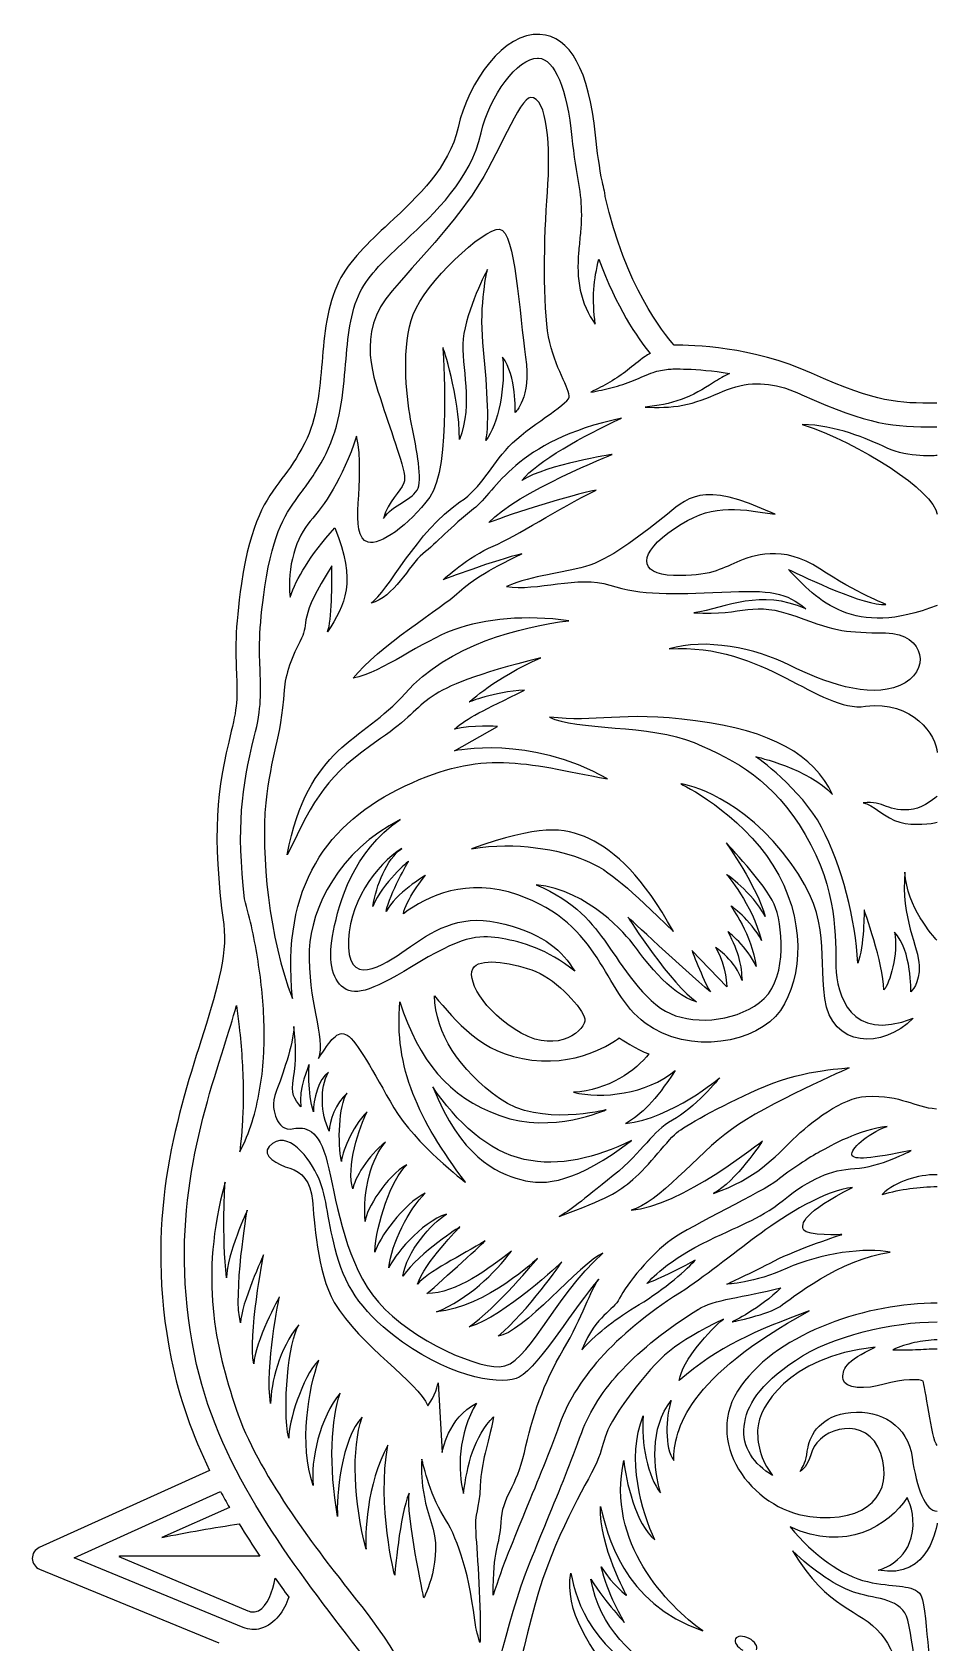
# Model space of a CAD drawing. Extents: x 5 to 105, y 2 to 136.
# Drawn here: x 4.8 to 54.8, y 47 to 136.4 of the extents above; entities that cross this region are included whole.
import ezdxf

# ---------------------------------------------------------------- set-up
doc = ezdxf.new("R2010")
doc.units = 0
doc.layers.get('0').update_dxf_attribs({"linetype": 'CONTINUOUS'})

msp = doc.modelspace()

# ---------------------------------------------------------------- linework, layer by layer
at = {"color": 7}
for points in [[(40.08681, 117.703685), (40.18391, 117.708685)], [(28.212803, 96.514255), (30.605043, 97.871445)], [(43.327173, 83.408515), (41.394213, 85.437485)], [(15.41428, 80.057105), (15.41395, 80.057185)], [(16.45069, 76.004465), (16.39389, 75.129585), (16.34589, 74.692595), (16.30669, 74.250815)], [(41.0586, 66.636335), (41.0576, 66.638335)], [(27.31627, 61.440195), (27.53312, 57.574265)], [(14.63018, 56.577295), (5.17218, 52.293365)], [(16.4852, 47.861315), (7.10242, 51.723215), (15.2321, 55.405495)], [(15.72846, 54.511085), (11.97708, 52.849855)], [(5.19327, 51.085435), (15.13402, 46.993825)], [(17.41287, 51.820335), (9.62358, 51.807635), (9.59008, 51.792835), (16.74078, 48.778905)]]:
    msp.add_lwpolyline(points, dxfattribs=at)
for points in [[(31.102053, 105.640845), (31.102053, 105.640845)], [(25.477983, 94.567525), (25.477983, 94.567525)], [(29.169783, 91.085345), (29.169783, 91.085345)], [(41.654583, 82.593005), (41.654583, 82.593005)], [(31.91437, 80.851615), (31.91437, 80.851615)], [(20.150703, 79.103795), (20.150703, 79.103795)], [(31.893733, 72.715355), (31.893733, 72.715355)], [(51.963683, 71.892825), (51.963683, 71.892825)], [(40.242503, 69.377195), (40.242503, 69.377195)], [(15.72846, 54.511015), (15.72846, 54.511015)], [(53.567633, 52.823685), (53.567633, 52.823685)], [(51.881423, 47.504555), (51.881423, 47.504555)]]:
    msp.add_lwpolyline(points, close=True, dxfattribs=at)
for points in [[(32.96127, 136.283995), (30.96803, 136.408875), (29.00351, 133.707805), (28.41443, 131.110225)], [(36.04445, 130.701505), (35.68268, 134.302125), (34.64538, 136.180505), (32.96127, 136.283995)], [(29.69747, 130.819495), (30.17155, 132.909795), (31.73512, 134.972275), (32.82805, 134.972275)], [(32.82805, 134.972275), (32.84555, 134.972275), (32.86285, 134.971655), (32.88005, 134.970275)], [(32.88005, 134.970275), (33.76989, 134.915575), (34.46322, 133.270455), (34.7345, 130.569835)], [(32.442343, 132.788055), (31.859693, 132.781055), (30.598513, 129.484145), (29.385193, 127.654065)], [(33.374503, 127.523805), (33.566383, 130.018795), (33.384503, 132.799125), (32.442343, 132.788055)], [(28.41443, 131.110225), (27.91627, 128.914045), (26.22049, 127.327595), (24.5805, 125.793335)], [(25.47919, 124.832615), (27.18109, 126.424745), (29.11002, 128.229395), (29.69747, 130.819495)], [(34.7345, 130.569835), (34.8341, 129.577855), (34.97454, 128.653025), (35.14263, 127.786665)], [(36.4267, 128.079995), (36.26922, 128.895355), (36.13822, 129.767695), (36.04445, 130.701505)], [(36.5438, 127.589615), (36.5097, 127.754275), (36.4692, 127.917735), (36.4267, 128.079995)], [(29.385193, 127.654065), (28.171873, 125.823995), (26.855813, 124.466655), (24.758343, 122.060805)], [(33.441603, 119.490295), (33.125003, 121.162745), (33.182433, 125.028675), (33.374503, 127.523805)], [(35.14263, 127.786665), (35.23293, 127.198475), (35.27274, 126.630025), (35.25779, 126.039895)], [(36.5906, 127.297685), (36.5777, 127.395685), (36.5637, 127.493305), (36.5438, 127.589615)], [(40.41945, 119.032965), (39.79656, 119.722555), (37.70372, 122.333595), (36.5906, 127.297685)], [(24.5805, 125.793335), (23.44181, 124.728075), (22.36638, 123.722035), (21.80316, 122.577365)], [(25.930383, 120.744895), (26.588413, 122.492865), (29.837443, 125.556745), (30.721743, 125.474495)], [(30.721743, 125.474495), (31.605903, 125.392195), (31.832173, 120.642005), (32.161183, 118.366415)], [(35.25779, 126.039895), (35.24699, 125.744525), (35.22539, 125.440785), (35.19839, 125.129715)], [(22.98361, 121.996645), (23.44064, 122.925515), (24.43082, 123.851845), (25.47919, 124.832615)], [(35.19839, 125.129715), (35.16159, 124.815955), (35.13719, 124.492475), (35.10669, 124.157775)], [(35.10669, 124.157775), (35.04879, 123.490325), (35.04879, 122.769185), (35.19779, 122.080645)], [(35.95049, 122.134485), (35.98629, 122.703675), (36.09839, 123.252535), (36.2294, 123.819035)], [(36.2294, 123.819035), (37.20269, 121.149225), (38.37219, 119.447175), (39.07478, 118.579465)], [(21.80316, 122.577365), (21.13122, 121.211945), (20.99662, 119.630875), (20.86636, 118.101705)], [(30.043073, 123.232995), (30.043073, 123.232995), (28.850393, 120.971015), (28.706373, 119.387705)], [(29.796313, 119.182075), (29.590683, 121.300035), (30.043073, 123.232995), (30.043073, 123.232995)], [(22.17737, 117.990435), (22.30284, 119.462935), (22.42129, 120.853615), (22.98361, 121.996645)], [(24.758343, 122.060805), (22.660863, 119.654955), (23.771293, 117.146065), (24.305943, 115.460005)], [(35.19779, 122.080645), (35.34526, 121.391805), (35.6327, 120.749625), (36.03349, 120.203155)], [(36.03349, 120.203155), (35.94599, 120.870015), (35.90996, 121.513535), (35.95049, 122.134485)], [(25.786513, 114.925355), (25.519113, 116.323675), (25.272353, 118.996925), (25.930383, 120.744895)], [(27.576213, 118.914825), (27.576213, 118.914825), (28.048343, 112.211135), (26.855663, 110.607175)], [(28.500743, 113.794445), (28.480143, 116.303185), (27.576213, 118.914825), (27.576213, 118.914825)], [(28.706373, 119.387705), (28.562503, 117.804245), (29.282153, 115.850785), (28.500743, 113.794445)], [(29.960823, 113.753315), (30.187093, 114.699235), (30.001923, 117.063955), (29.796313, 119.182075)], [(34.580743, 116.145255), (34.663043, 116.556525), (33.758203, 117.817705), (33.441603, 119.490295)], [(48.03705, 117.486595), (44.7122, 118.969705), (41.42967, 119.048225), (40.41945, 119.032965)], [(20.86636, 118.101705), (20.73521, 116.561465), (20.59956, 114.968725), (19.91476, 113.618715)], [(30.886253, 118.366415), (31.071393, 116.769345), (30.639493, 114.596495), (29.960823, 113.753315)], [(31.585413, 115.295655), (31.585413, 115.295655), (31.667613, 117.351995), (30.886253, 118.366415)], [(32.161183, 118.366415), (32.490203, 116.090675), (31.585413, 115.295655), (31.585413, 115.295655)], [(38.79602, 118.404345), (38.42214, 118.152345), (38.13126, 117.881955), (37.82154, 117.646115)], [(39.07478, 118.579465), (38.97948, 118.524265), (38.8862, 118.466255), (38.79602, 118.404345)], [(21.08818, 113.023795), (21.88873, 114.602175), (22.03544, 116.324575), (22.17737, 117.990435)], [(37.82154, 117.646115), (37.51405, 117.406825), (37.18668, 117.190425), (36.84287, 116.989575)], [(38.14666, 117.074075), (38.53415, 117.229305), (38.90295, 117.415205), (39.24303, 117.524375)], [(39.24303, 117.524375), (39.51761, 117.616675), (39.79593, 117.669595), (40.08681, 117.703685)], [(40.18391, 117.708685), (40.20621, 117.709685), (41.58716, 117.780785), (43.48558, 117.464915)], [(43.04873, 117.235655), (42.89769, 117.144155), (42.74155, 117.053205), (42.59604, 116.961525)], [(43.48558, 117.464915), (43.33483, 117.393715), (43.19365, 117.311475), (43.04873, 117.235655)], [(54.98691, 115.816395), (52.78579, 115.816545), (51.7811, 115.816695), (48.03705, 117.486595)], [(36.84287, 116.989575), (36.50069, 116.785735), (36.14161, 116.605525), (35.77985, 116.426365)], [(35.77985, 116.426365), (36.17571, 116.501265), (36.57412, 116.578905), (36.96879, 116.685685)], [(36.96879, 116.685685), (37.36405, 116.789025), (37.76022, 116.915995), (38.14666, 117.074075)], [(42.59604, 116.961525), (42.00949, 116.592275), (41.44194, 116.247865), (40.8044, 116.020545)], [(40.89189, 115.703335), (41.58985, 115.831655), (42.26568, 116.106535), (42.89784, 116.376775)], [(42.89784, 116.376775), (43.53164, 116.653745), (44.13628, 116.851755), (44.75393, 116.883305)], [(44.75393, 116.883305), (45.34197, 116.919105), (45.93899, 116.821505), (46.53226, 116.674535)], [(46.53226, 116.674535), (46.8535, 116.557585), (47.17698, 116.428375), (47.50032, 116.284205)], [(47.50032, 116.284205), (51.34695, 114.568535), (52.50658, 114.500035), (54.98631, 114.499895)], [(24.305943, 115.460005), (24.840593, 113.773805), (25.622003, 111.902455), (25.416373, 111.388445)], [(31.235703, 113.403515), (32.277643, 114.500175), (34.498493, 115.733985), (34.580743, 116.145255)], [(40.8044, 116.020545), (40.17075, 115.788735), (39.49163, 115.669245), (38.80279, 115.603285)], [(38.80279, 115.603285), (39.49148, 115.559785), (40.19453, 115.568185), (40.89189, 115.703335)], [(26.197783, 111.100555), (26.444543, 111.758585), (26.053763, 113.527045), (25.786513, 114.925355)], [(37.487003, 114.986975), (31.537503, 113.696935), (30.557183, 110.956535), (29.282253, 109.948845)], [(31.955503, 111.532315), (32.798533, 112.581125), (35.369043, 113.999925), (37.487003, 114.986975)], [(52.237813, 113.321405), (51.086263, 113.869815), (49.386293, 114.582585), (47.521973, 114.637475)], [(47.521973, 114.637475), (50.675133, 113.622905), (54.870083, 110.936045), (55.007073, 109.647355)], [(19.91476, 113.618715), (19.47463, 112.751015), (19.05095, 112.180325), (18.64117, 111.628475)], [(22.784093, 113.979585), (22.002683, 111.573735), (20.954023, 110.113655), (20.213593, 109.270485)], [(23.421633, 108.098435), (22.267393, 108.423115), (23.339333, 111.594225), (22.784093, 113.979585)], [(19.69764, 110.844365), (20.11938, 111.412515), (20.59765, 112.056495), (21.08818, 113.023795)], [(28.521333, 110.332755), (29.789833, 111.178475), (30.193773, 112.306845), (31.235703, 113.403515)], [(30.125283, 109.188075), (31.729233, 110.894765), (36.972993, 112.971755), (36.972993, 112.971755)], [(36.972993, 112.971755), (36.972993, 112.971755), (33.394943, 112.416615), (31.955503, 111.532315)], [(55.007073, 112.910135), (55.007073, 112.910135), (53.389363, 112.772995), (52.237813, 113.321405)], [(18.64117, 111.628475), (17.71843, 110.385695), (16.92147, 109.312355), (16.39624, 105.810135)], [(25.416373, 111.388445), (25.210733, 110.874425), (24.532063, 110.401395), (24.285303, 109.414345)], [(24.285303, 109.414345), (24.758343, 110.195765), (25.951023, 110.442525), (26.197783, 111.100555)], [(36.088683, 110.990785), (34.621873, 110.702895), (31.496223, 109.702085), (30.125283, 109.188075)], [(30.358283, 107.878895), (31.715473, 108.440905), (33.908953, 109.935245), (36.088683, 110.990785)], [(46.010203, 109.647205), (41.815253, 111.597365), (41.146903, 110.524625), (39.789713, 109.455325)], [(17.69752, 105.615415), (18.17415, 108.792365), (18.84638, 109.697905), (19.69764, 110.844365)], [(26.855663, 110.607175), (25.662983, 109.003225), (24.079523, 107.913435), (23.421633, 108.098435)], [(23.586103, 104.712125), (24.518263, 105.315265), (26.135963, 108.742555), (28.521333, 110.332755)], [(40.427253, 108.858915), (42.462963, 110.226425), (43.676283, 110.010465), (46.010203, 109.647205)], [(20.213593, 109.270485), (19.473303, 108.427455), (18.876883, 106.699975), (19.103163, 105.054895)], [(29.282253, 109.948845), (28.007313, 108.941165), (27.232783, 108.084375), (26.464983, 107.453865)], [(39.789713, 109.455325), (38.432523, 108.386025), (36.787443, 107.111095), (35.481703, 106.740955)], [(19.103163, 105.054895), (19.432183, 106.103705), (20.193103, 107.316875), (21.570783, 108.900335)], [(21.570783, 108.900335), (22.804583, 105.898065), (22.146553, 104.623135), (21.173263, 103.122075)], [(40.375853, 106.247425), (38.381273, 106.298825), (38.391443, 107.491555), (40.427253, 108.858915)], [(26.464983, 107.453865), (25.697333, 106.823205), (24.847273, 105.013615), (23.586103, 104.712125)], [(27.589023, 106.014425), (27.589023, 106.014425), (29.001093, 107.316725), (30.358283, 107.878895)], [(31.962233, 107.453865), (30.522793, 107.124855), (27.589023, 106.014425), (27.589023, 106.014425)], [(28.356823, 105.233015), (29.014853, 105.863675), (29.988143, 106.521705), (31.962233, 107.453865)], [(48.488183, 106.627885), (46.421513, 107.995395), (44.755943, 107.357855), (43.881963, 106.987715)], [(21.420033, 106.796135), (19.500823, 103.862365), (20.158853, 103.588235), (19.725903, 102.763455)], [(21.173263, 103.122075), (21.420033, 103.725225), (21.420033, 105.863825), (21.420033, 106.796135)], [(35.481703, 106.740955), (34.176253, 106.370955), (32.623603, 106.288705), (31.102053, 105.640845)], [(43.881963, 106.987715), (43.007983, 106.617565), (42.370583, 106.195975), (40.375853, 106.247425)], [(55.006723, 104.592175), (50.379873, 102.751785), (48.374973, 104.869745), (46.750533, 106.586755)], [(46.750533, 106.586755), (47.747893, 106.113725), (50.955793, 104.561225), (52.168963, 104.643475)], [(52.168963, 104.643475), (52.168963, 104.643475), (50.554693, 105.260385), (48.488183, 106.627885)], [(16.39624, 105.810135), (16.01294, 103.254585), (16.07141, 101.915635), (16.11852, 100.839755)], [(17.43311, 100.897785), (17.38611, 101.970075), (17.33306, 103.185635), (17.69752, 105.615415)], [(31.102153, 105.640845), (32.788363, 105.363265), (35.070983, 106.278385), (36.839293, 105.712745)], [(36.839293, 105.712745), (38.607743, 105.147285), (40.314443, 105.208895), (43.059773, 105.332285)], [(47.727603, 104.395485), (45.177743, 105.525355), (43.347513, 104.468585), (41.496803, 104.170405)], [(22.599053, 100.544535), (23.887743, 102.230745), (27.698793, 104.602345), (28.356823, 105.233015)], [(41.496803, 104.170405), (44.334563, 104.026535), (44.766313, 104.869565), (47.172323, 103.985405)], [(43.059773, 105.332285), (45.804963, 105.455665), (46.637813, 105.311785), (47.727603, 104.395485)], [(25.477933, 99.708395), (27.863303, 102.422775), (31.921103, 103.409815), (34.566993, 103.738835)], [(34.566993, 103.738835), (32.154263, 104.067845), (29.960773, 103.862215), (28.178553, 103.231545)], [(47.172323, 103.985405), (49.578173, 103.101105), (49.907183, 103.101105), (52.148683, 103.059985)], [(28.178553, 103.231545), (26.396343, 102.600885), (24.244133, 100.887315), (22.599053, 100.544535)], [(52.148683, 103.059985), (54.390023, 103.018885), (54.678063, 100.880255), (52.930093, 100.139965)], [(19.725903, 102.763455), (19.201713, 101.764735), (18.818263, 100.744635), (18.760383, 99.886815)], [(46.822663, 101.271035), (44.930823, 102.216955), (42.113703, 102.792735), (40.139463, 102.175825)], [(40.139463, 102.175825), (45.403713, 102.525335), (48.447103, 98.618275), (51.038103, 98.988415)], [(33.004163, 101.682485), (25.683573, 99.831775), (27.205273, 99.297125), (24.120743, 97.199645)], [(29.042223, 99.228625), (29.042223, 99.228625), (30.495423, 100.585815), (33.004163, 101.682485)], [(52.930093, 100.139965), (51.182123, 99.399685), (48.714503, 100.324965), (46.822663, 101.271035)], [(16.11852, 100.839755), (16.16372, 99.806345), (16.19642, 99.059785), (15.83288, 97.605535)], [(17.10933, 97.286835), (17.51926, 98.926685), (17.47933, 99.839995), (17.43311, 100.897785)], [(18.760383, 99.886815), (18.568513, 97.035285), (18.033863, 96.418385), (17.745973, 93.621755)], [(18.938753, 90.742715), (20.090313, 96.829505), (23.092573, 96.994015), (25.477933, 99.708395)], [(28.212803, 97.720695), (28.918843, 98.364965), (29.823633, 98.748865), (32.112983, 99.886665)], [(32.112983, 99.886665), (30.330763, 99.777035), (29.042223, 99.228625), (29.042223, 99.228625)], [(51.038103, 98.988415), (53.629103, 99.358555), (55.006923, 97.322845), (55.006923, 96.417905)], [(41.5992, 98.187085), (37.36313, 98.742365), (36.10883, 98.063695), (33.4972, 98.392715)], [(33.4972, 98.392715), (34.89552, 97.631935), (39.11095, 98.001935), (41.51695, 96.973755)], [(15.83288, 97.605535), (15.01826, 94.347385), (14.74683, 91.910275), (15.40755, 86.873045)], [(30.605043, 97.871445), (30.605043, 97.871445), (29.165603, 97.967445), (28.212803, 97.720695)], [(49.20769, 94.094875), (48.15888, 96.295245), (45.83528, 97.631785), (41.5992, 98.187085)], [(16.56182, 88.292755), (16.12393, 92.308535), (16.39103, 94.413035), (17.10933, 97.286835)], [(24.120743, 97.199645), (21.036223, 95.102175), (20.501573, 93.950625), (18.938753, 90.742715)], [(25.477933, 94.567525), (29.796263, 96.603385), (31.996483, 95.863095), (36.705593, 94.958305)], [(36.705593, 94.958305), (32.407903, 97.425925), (28.212803, 96.514255), (28.212803, 96.514255)], [(41.51695, 96.973755), (43.9228, 95.945585), (45.85577, 94.938055), (47.68599, 91.874015)], [(48.59078, 92.285295), (47.45972, 94.403255), (44.95113, 96.192345), (44.95113, 96.192345)], [(44.95113, 96.192345), (44.95113, 96.192345), (47.91227, 95.513685), (49.20769, 94.094875)], [(19.226543, 82.777995), (18.596173, 89.028995), (21.159653, 92.531665), (25.477983, 94.567525)], [(46.43155, 90.886975), (43.63492, 94.321145), (40.77652, 94.691295), (40.77652, 94.691295)], [(40.77652, 94.691295), (40.77652, 94.691295), (44.04603, 93.107975), (45.89675, 90.167325)], [(55.007073, 93.991745), (55.007073, 93.991745), (54.283833, 93.368415), (53.691013, 93.278835)], [(17.745973, 93.621755), (17.458083, 90.825125), (17.937843, 86.040635), (19.226543, 82.777995)], [(53.691013, 93.278835), (52.237813, 93.059435), (52.073303, 93.786115), (50.908143, 93.635215)], [(50.908143, 93.635215), (51.429033, 93.553015), (52.141953, 92.757795), (52.937113, 92.552155)], [(25.20287, 92.703785), (21.80309, 90.962695), (20.24909, 87.794875), (20.15802, 85.465445)], [(21.50144, 86.520985), (21.8167, 88.056445), (22.55698, 90.907805), (25.20287, 92.703785)], [(35.704783, 91.633605), (34.251733, 92.319155), (32.935673, 92.401405), (29.169783, 91.085345)], [(50.606, 84.738425), (50.49294, 87.092975), (49.7217, 90.167175), (48.59078, 92.285295)], [(52.937113, 92.552155), (53.732293, 92.346525), (54.719333, 92.469855), (55.007223, 92.552155)], [(29.169783, 91.085345), (31.682723, 91.496615), (34.032333, 91.030445), (35.456073, 90.454685)], [(40.365883, 86.494075), (38.673993, 89.538225), (37.157983, 90.948205), (35.704783, 91.633605)], [(45.959303, 88.014735), (45.493143, 89.084035), (43.299813, 91.414515), (43.299813, 91.414515)], [(43.299813, 91.414515), (43.299813, 91.414515), (45.027133, 88.946895), (45.465773, 87.329185)], [(47.68599, 91.874015), (49.51607, 88.809985), (49.35156, 86.054485), (49.39269, 84.532785)], [(25.30232, 91.103075), (23.8732, 90.229095), (22.22812, 87.956795), (22.33086, 85.602385)], [(23.68805, 87.884855), (23.88337, 89.056905), (24.42834, 90.475855), (25.30232, 91.103075)], [(25.67246, 90.393595), (25.67246, 90.393595), (24.2227, 89.211235), (23.68805, 87.884855)], [(24.42834, 87.607285), (24.60316, 88.573695), (25.67246, 90.393595), (25.67246, 90.393595)], [(35.456073, 90.454685), (36.879823, 89.878905), (37.925633, 88.836975), (40.365883, 86.494075)], [(48.77578, 82.778085), (48.40564, 85.540475), (49.22818, 87.452795), (46.43155, 90.886975)], [(26.60807, 89.612185), (26.60807, 89.612185), (24.91154, 88.584015), (24.42834, 87.607285)], [(25.3919, 87.477475), (25.4565, 88.152105), (26.60807, 89.612185), (26.60807, 89.612185)], [(31.72844, 88.522245), (28.91626, 89.500475), (26.71469, 88.471945), (25.3919, 87.477475)], [(45.465773, 87.329185), (44.698123, 88.727505), (43.327173, 89.646055), (43.327173, 89.646055)], [(43.327173, 89.646055), (43.327173, 89.646055), (44.725493, 88.042095), (45.260143, 85.985745)], [(45.89675, 90.167325), (47.74746, 87.226675), (47.56246, 83.936525), (46.30801, 82.106445)], [(53.21749, 89.776395), (52.99122, 87.267655), (53.97826, 85.581445), (54.01939, 84.594405)], [(54.9861, 86.014255), (54.79662, 86.215995), (53.33294, 87.834155), (53.21749, 89.776395)], [(38.80227, 81.407285), (36.37579, 83.216875), (36.45804, 86.877175), (31.72844, 88.522245)], [(38.172553, 85.738985), (37.775043, 86.273645), (35.677563, 88.768625), (32.743793, 89.084035)], [(32.743793, 89.084035), (34.937283, 88.151875), (35.896803, 86.918055), (36.691983, 85.793875)], [(17.31497, 84.838835), (17.12952, 86.008185), (16.89024, 87.161085), (16.56182, 88.292755)], [(45.260143, 85.985745), (44.643233, 87.178435), (43.560173, 87.904955), (43.560173, 87.904955)], [(43.560173, 87.904955), (43.560173, 87.904955), (44.739103, 86.281715), (44.958493, 84.543465)], [(45.410893, 82.777855), (46.726953, 84.039025), (46.425303, 86.945425), (45.959303, 88.014735)], [(50.95551, 87.699565), (50.95551, 87.699565), (50.95551, 85.632895), (50.606, 84.738425)], [(52.05562, 83.247535), (52.01452, 84.728105), (50.95551, 87.699565), (50.95551, 87.699565)], [(15.40755, 86.873045), (15.63621, 85.128815), (14.95171, 82.962095), (14.15908, 80.453355)], [(25.77521, 85.653885), (27.26609, 86.692375), (28.72603, 87.514915), (31.00865, 86.898005)], [(31.00865, 86.898005), (33.29126, 86.281105), (34.17542, 85.417435), (34.89507, 84.286525)], [(42.422383, 83.134385), (40.900683, 84.436685), (37.843533, 87.288205), (37.843533, 87.288205)], [(37.843533, 87.288205), (37.843533, 87.288205), (40.324763, 83.422575), (41.654583, 82.593005)], [(22.07722, 83.354215), (21.37806, 83.833975), (21.18619, 84.985535), (21.50144, 86.520985)], [(30.86463, 86.096115), (29.77469, 86.281105), (28.87005, 86.363515), (26.29954, 84.800535)], [(34.89507, 84.286525), (33.35273, 85.520335), (31.95457, 85.911115), (30.86463, 86.096115)], [(44.958493, 84.543465), (44.492333, 85.629215), (43.381913, 86.494225), (43.381913, 86.494225)], [(43.381913, 86.494225), (44.026183, 85.313965), (44.135953, 84.573675), (44.177083, 83.764895)], [(52.64171, 86.455435), (52.86799, 85.252435), (52.37431, 83.597185), (52.05562, 83.247535)], [(53.5465, 83.134465), (53.5465, 83.134465), (53.6081, 85.416945), (52.64171, 86.455435)], [(20.15802, 85.465445), (20.04839, 82.661935), (21.07656, 80.605585), (20.6653, 79.433545)], [(22.33086, 85.602385), (22.43375, 83.247835), (24.60421, 84.838025), (25.77521, 85.653885)], [(29.32337, 84.543315), (29.79641, 85.027275), (31.52359, 84.758675), (32.73691, 84.265145)], [(36.691983, 85.793875), (37.487153, 84.669695), (38.720963, 82.585975), (40.201533, 81.927945)], [(41.654583, 82.593005), (40.160253, 82.955965), (38.570063, 85.204335), (38.172553, 85.738985)], [(41.394213, 85.437485), (41.394213, 85.437485), (42.175623, 83.422275), (42.422383, 83.134385)], [(44.177083, 83.764895), (43.875433, 84.820435), (42.710273, 85.615605), (42.710273, 85.615605)], [(42.710273, 85.615605), (43.354543, 84.491425), (43.327173, 83.408515), (43.327173, 83.408515)], [(17.65056, 81.277685), (17.61736, 82.477845), (17.5043, 83.668585), (17.31497, 84.838835)], [(26.29954, 84.800535), (23.72903, 83.237715), (22.77638, 82.874445), (22.07722, 83.354215)], [(31.91437, 80.851615), (29.8169, 82.044295), (28.75074, 83.957525), (29.32337, 84.543315)], [(32.73691, 84.265145), (33.95023, 83.771625), (35.34855, 82.188165), (35.45129, 81.633025)], [(49.39269, 84.532785), (49.43379, 83.011085), (50.1741, 80.296715), (53.66989, 81.674545)], [(54.01939, 84.594405), (54.06049, 83.607355), (53.5465, 83.134465), (53.5465, 83.134465)], [(15.41395, 80.057185), (15.66893, 80.864025), (15.91271, 81.637065), (16.12208, 82.380045)], [(16.12208, 82.380045), (16.17608, 81.982835), (16.22737, 81.585465), (16.27014, 81.187655)], [(28.82892, 72.565195), (26.21744, 76.040495), (24.86025, 78.919385), (25.18926, 82.579535)], [(25.18926, 82.579535), (26.25856, 79.310015), (27.84202, 77.315285), (30.7414, 76.266625)], [(30.72076, 77.212545), (28.45878, 78.816485), (27.18384, 80.831715), (27.10159, 82.908545)], [(27.10159, 82.908545), (28.3354, 81.551355), (29.61033, 79.700645), (32.50985, 79.350995)], [(40.201533, 81.927945), (41.682093, 81.269915), (44.094823, 81.516675), (45.410893, 82.777855)], [(53.66989, 81.674545), (51.98368, 79.947205), (49.14592, 80.015705), (48.77578, 82.778085)], [(35.45129, 81.633025), (35.55403, 81.077885), (34.01185, 79.658935), (31.91437, 80.851615)], [(46.30801, 82.106445), (45.05372, 80.276225), (41.22892, 79.597705), (38.80227, 81.407285)], [(16.27014, 81.187655), (16.39681, 80.043435), (16.47667, 78.896665), (16.49057, 77.742115)], [(17.65356, 80.376035), (17.65756, 80.676335), (17.66816, 80.978885), (17.65056, 81.277685)], [(19.309003, 81.218315), (19.288403, 80.214225), (18.630343, 78.425275), (18.342593, 77.664345)], [(19.288403, 78.373825), (19.452913, 79.309435), (19.411783, 80.145425), (19.309003, 81.218315)], [(20.6653, 79.433545), (21.34396, 80.441075), (21.71411, 81.057985), (22.26925, 80.728975)], [(22.26925, 80.728975), (22.82438, 80.399955), (23.6882, 78.693255), (24.86025, 76.698525)], [(32.50985, 79.350995), (35.40923, 79.001485), (37.36283, 80.584805), (37.36283, 80.584805)], [(37.36283, 80.584805), (37.36283, 80.584805), (38.37052, 79.906125), (39.00791, 79.700495)], [(14.15908, 80.453355), (12.74013, 75.962295), (10.97421, 70.372915), (12.49471, 62.770415)], [(13.78371, 63.029505), (12.3314, 70.299405), (14.04079, 75.709765), (15.41428, 80.057105)], [(17.61946, 79.473185), (17.63056, 79.773485), (17.65336, 80.075885), (17.65356, 80.376035)], [(39.00791, 79.700495), (38.31907, 78.785385), (36.72544, 77.654465), (34.82328, 77.561895)], [(17.4053, 77.676165), (17.5091, 78.270635), (17.57624, 78.871535), (17.61946, 79.473185)], [(20.150723, 79.103795), (20.150723, 79.103795), (19.514683, 77.715795), (19.699673, 76.749235)], [(20.398963, 76.472115), (20.049153, 77.499845), (20.150703, 79.103795), (20.150703, 79.103795)], [(34.82328, 77.561895), (36.38611, 77.181435), (38.88453, 77.448835), (40.46799, 78.764895)], [(40.46799, 78.764895), (39.31643, 77.037565), (38.63792, 76.359045), (37.71248, 75.824245)], [(50.13282, 78.919085), (50.13282, 78.919085), (45.5266, 76.903865), (43.59364, 75.505545)], [(45.48548, 77.911405), (47.6652, 78.836835), (50.13282, 78.919085), (50.13282, 78.919085)], [(19.699673, 76.749235), (19.309043, 77.232445), (19.123903, 77.438075), (19.288403, 78.373825)], [(21.231813, 78.672335), (20.676683, 78.332995), (20.357833, 77.109505), (20.398963, 76.472115)], [(21.262613, 75.412985), (20.810213, 76.358905), (20.717643, 77.798355), (21.231813, 78.672335)], [(32.085763, 73.839395), (30.111673, 74.278035), (28.329453, 75.895745), (27.013393, 77.869835)], [(27.013393, 77.869835), (28.543913, 73.989395), (30.522943, 73.099265), (31.893733, 72.715355)], [(37.71248, 75.824245), (40.27268, 76.112135), (42.94592, 78.374115), (42.94592, 78.374115)], [(42.94592, 78.374115), (42.94592, 78.374115), (41.486, 76.626145), (40.3138, 76.009245)], [(40.65299, 75.402655), (41.19795, 75.803605), (43.30575, 76.985965), (45.48548, 77.911405)], [(16.30669, 74.250815), (16.85061, 75.321015), (17.19847, 76.487975), (17.4053, 77.676165)], [(16.49057, 77.742115), (16.49757, 77.453185), (16.48969, 77.164695), (16.48969, 76.874265)], [(18.342593, 77.664345), (18.054713, 76.903575), (18.198583, 76.430545), (18.342593, 76.101525)], [(22.259983, 77.520785), (21.622433, 76.975805), (21.272933, 75.927155), (21.262613, 75.412985)], [(21.941283, 73.716465), (21.729063, 74.725045), (21.797263, 76.831795), (22.259983, 77.520785)], [(36.64304, 76.595635), (36.64304, 76.595635), (32.98274, 75.608595), (30.72076, 77.212545)], [(47.00732, 74.950265), (47.99452, 75.916675), (49.78017, 77.285525), (51.05825, 77.335625)], [(51.05825, 77.335625), (53.13329, 77.417025), (53.67991, 76.727985), (54.96561, 76.653365)], [(16.48969, 76.874265), (16.48269, 76.584735), (16.46339, 76.295645), (16.45069, 76.004465)], [(18.342593, 76.101525), (18.486473, 75.772515), (18.733233, 75.423005), (19.309003, 75.546385)], [(23.370403, 76.471965), (22.506743, 75.649435), (21.951603, 74.086605), (21.941283, 73.716465)], [(22.578673, 72.194765), (22.188043, 73.336005), (22.948813, 75.721365), (23.370403, 76.471965)], [(24.86025, 76.698525), (26.03229, 74.703795), (28.82892, 72.565195), (28.82892, 72.565195)], [(30.7414, 76.266625), (33.64092, 75.217955), (36.64304, 76.595635), (36.64304, 76.595635)], [(40.3138, 76.009245), (39.14176, 75.392335), (38.78179, 74.333355), (37.02365, 72.935045)], [(20.68556, 72.791225), (20.21268, 73.881015), (18.93087, 75.615225), (17.93694, 74.552805)], [(19.309003, 75.546385), (19.884783, 75.669765), (20.707323, 75.546385), (21.159723, 73.675185)], [(43.59364, 75.505545), (41.66067, 74.107235), (39.50158, 71.351725), (38.02101, 71.022715)], [(38.12376, 72.719085), (38.9771, 73.438885), (40.10817, 75.001555), (40.65299, 75.402655)], [(52.231233, 75.669765), (50.688903, 75.505265), (49.084943, 74.579835), (48.509323, 74.271455)], [(50.277623, 74.086455), (50.215823, 74.394835), (51.038403, 75.238015), (52.231233, 75.669765)], [(17.93694, 74.552805), (17.46869, 74.052255), (18.40309, 73.538385), (19.07473, 73.346365)], [(24.388263, 74.785765), (23.421853, 74.076285), (22.640293, 72.708775), (22.578673, 72.194765)], [(23.257193, 70.385185), (23.123493, 72.102195), (23.606703, 73.952905), (24.388263, 74.785765)], [(31.893733, 72.715355), (33.264683, 72.331455), (35.019383, 72.571195), (38.035413, 74.881335)], [(38.035413, 74.881335), (36.040683, 73.921655), (34.059853, 73.400765), (32.085763, 73.839395)], [(38.02101, 71.022715), (40.73539, 71.187225), (45.32112, 74.868005), (45.32112, 74.868005)], [(42.5861, 71.947995), (44.95097, 72.750045), (46.02013, 73.983855), (47.00732, 74.950265)], [(45.32112, 74.868005), (45.32112, 74.868005), (43.81991, 72.564895), (42.5861, 71.947995)], [(48.509323, 74.271455), (47.933543, 73.962925), (46.864243, 73.263915), (46.123953, 72.667505)], [(53.567783, 74.333225), (51.346933, 73.880825), (50.339393, 73.778085), (50.277623, 74.086455)], [(50.442133, 73.325535), (51.799323, 73.387335), (53.567783, 74.333225), (53.567783, 74.333225)], [(19.07473, 73.346365), (19.74652, 73.154495), (20.24004, 72.606075), (20.33591, 71.564155)], [(21.159723, 73.675185), (21.612113, 71.803835), (22.064513, 68.513685), (23.668463, 66.313465)], [(25.570623, 73.541635), (24.429383, 72.893925), (23.329273, 71.094515), (23.257193, 70.385185)], [(23.802163, 68.688655), (23.863763, 70.282295), (24.727593, 72.739585), (25.570623, 73.541635)], [(46.473313, 71.577565), (47.974523, 72.770245), (49.084793, 73.263765), (50.442133, 73.325535)], [(15.48259, 72.567365), (14.04315, 67.218625), (14.94794, 63.476075), (16.0995, 59.980285)], [(15.56489, 67.259745), (15.29764, 69.583495), (15.48259, 72.567365), (15.48259, 72.567365)], [(21.6931, 68.520905), (21.15845, 70.392255), (21.15845, 71.701435), (20.68556, 72.791225)], [(37.02365, 72.935045), (35.26551, 71.536725), (34.6178, 70.950625), (34.02138, 70.673065)], [(34.02138, 70.673065), (36.74608, 71.680595), (37.27041, 71.999435), (38.12376, 72.719085)], [(46.123953, 72.667505), (45.383373, 72.071095), (41.332443, 70.158605), (40.242503, 69.377195)], [(53.374413, 72.723135), (52.854713, 72.546065), (52.349223, 72.284795), (51.963683, 71.892825)], [(55.007073, 72.989345), (54.449693, 72.988895), (53.897993, 72.898145), (53.374413, 72.723135)], [(20.33591, 71.564155), (20.43191, 70.522215), (20.571, 67.565115), (21.54908, 65.902395)], [(26.598793, 71.958175), (25.406113, 71.413205), (23.966673, 69.377495), (23.802163, 68.688655)], [(24.583573, 67.824995), (24.706953, 69.161695), (25.683683, 71.084335), (26.598793, 71.958175)], [(41.949353, 69.151075), (44.087953, 70.240865), (44.972103, 70.384885), (46.473313, 71.577565)], [(50.31695, 72.277455), (48.79525, 72.133585), (46.5744, 70.735115), (45.23784, 69.748065)], [(47.60257, 69.912575), (47.41757, 70.241595), (47.58207, 70.920115), (50.31695, 72.277455)], [(51.963683, 71.892825), (52.486663, 72.046265), (52.988263, 72.148555), (53.495253, 72.220195)], [(53.495253, 72.220195), (54.000593, 72.291495), (54.506373, 72.330115), (55.007073, 72.331605)], [(16.71644, 71.022935), (16.71644, 71.022935), (15.58537, 68.575965), (15.56489, 67.259745)], [(16.3463, 64.771645), (15.91454, 66.272855), (16.71644, 71.022935), (16.71644, 71.022935)], [(27.770833, 70.796455), (26.372523, 70.374865), (24.768573, 68.369965), (24.583573, 67.824995)], [(25.354673, 67.352105), (25.560303, 68.688805), (26.937973, 70.313245), (27.770833, 70.796455)], [(28.511123, 70.087125), (28.511123, 70.087125), (26.321073, 68.709445), (25.354673, 67.352105)], [(26.166883, 66.910035), (26.526713, 68.071905), (28.511123, 70.087125), (28.511123, 70.087125)], [(45.23784, 69.748065), (43.99536, 68.830565), (42.22676, 67.434195), (41.0586, 66.636335)], [(49.72068, 69.665815), (49.72068, 69.665815), (47.78771, 69.583515), (47.60257, 69.912575)], [(29.930073, 69.315885), (28.634503, 68.534475), (26.670733, 67.557745), (26.166883, 66.910035)], [(26.681043, 66.385555), (27.596153, 67.146475), (29.930073, 69.315885), (29.930073, 69.315885)], [(40.242503, 69.377195), (39.152713, 68.595785), (37.754403, 66.889095), (37.384253, 66.128175)], [(38.905953, 66.950715), (38.905953, 66.950715), (39.810743, 68.061135), (41.949353, 69.151075)], [(45.97813, 68.205735), (47.23243, 68.863765), (49.72068, 69.665815), (49.72068, 69.665815)], [(52.39393, 68.678775), (51.13948, 68.987295), (48.48687, 68.616975), (46.67729, 67.794465)], [(17.62123, 68.534835), (17.62123, 68.534835), (16.36694, 65.799815), (16.3463, 64.771645)], [(17.08658, 62.489175), (16.73708, 63.969745), (17.62123, 68.534835), (17.62123, 68.534835)], [(25.33963, 63.695295), (23.20103, 65.216985), (22.22775, 66.649555), (21.6931, 68.520905)], [(31.390003, 68.750425), (30.135713, 67.784015), (28.346613, 66.406195), (26.681043, 66.385555)], [(27.215553, 65.367695), (28.994323, 66.087495), (30.433763, 67.506295), (31.390003, 68.750425)], [(32.829453, 68.339155), (32.829453, 68.339155), (30.002013, 65.645415), (27.215553, 65.367695)], [(29.035453, 64.545155), (30.485213, 65.521885), (32.829453, 68.339155), (32.829453, 68.339155)], [(34.176323, 68.143695), (34.176323, 68.143695), (30.988903, 65.100295), (29.035453, 64.545155)], [(36.458943, 68.637215), (35.245773, 68.123055), (31.934973, 64.113255), (30.639403, 64.030995)], [(30.639403, 64.030995), (32.284483, 65.367695), (34.176323, 68.143695), (34.176323, 68.143695)], [(30.721803, 62.324155), (32.284633, 62.344755), (33.662303, 66.128475), (36.458943, 68.637215)], [(38.474203, 65.778665), (39.831383, 66.601205), (41.229703, 67.814375), (41.579203, 68.246285)], [(41.579203, 68.246285), (40.078153, 67.403255), (38.905953, 66.950715), (38.905953, 66.950715)], [(43.32791, 66.910315), (43.32791, 66.910315), (44.72368, 67.547705), (45.97813, 68.205735)], [(46.28666, 65.676505), (46.90356, 66.108265), (49.61794, 68.308625), (52.39393, 68.678775)], [(36.23154, 67.197965), (34.91548, 65.696755), (32.93885, 62.388055), (31.81033, 61.748565)], [(34.25745, 63.270265), (35.34739, 65.100485), (35.75866, 66.601545), (36.23154, 67.197965)], [(46.67729, 67.794465), (44.8677, 66.971925), (43.32791, 66.910315), (43.32791, 66.910315)], [(18.50539, 66.211085), (18.50539, 66.211085), (17.10707, 63.681855), (17.08658, 62.489175)], [(18.01186, 60.288805), (17.68285, 62.324365), (18.50539, 66.211085), (18.50539, 66.211085)], [(23.668463, 66.313465), (25.272413, 64.113255), (29.158833, 62.303515), (30.721803, 62.324155)], [(41.0576, 66.638335), (37.33614, 64.309205), (35.04185, 61.851015), (34.04389, 59.123175)], [(41.73981, 65.511845), (42.56235, 66.046495), (44.27548, 66.190515), (46.32778, 66.704675)], [(46.32778, 66.704675), (45.19672, 65.553125), (43.63389, 64.819715), (43.63389, 64.819715)], [(21.54908, 65.902395), (22.98852, 63.455415), (26.23755, 61.460685), (26.73107, 60.165255)], [(35.27942, 58.671295), (36.16821, 61.100475), (38.26957, 63.330455), (41.70001, 65.487445)], [(37.384253, 66.128175), (37.014113, 65.367395), (36.129813, 65.305635), (35.286783, 63.269925)], [(35.286783, 63.269925), (36.314953, 64.359715), (37.116863, 64.956135), (38.474203, 65.778665)], [(40.386173, 57.121375), (40.386173, 58.848705), (41.153823, 61.754955), (47.905513, 65.422135)], [(47.905513, 65.422135), (44.971743, 64.352835), (42.805773, 63.420675), (40.694543, 61.556205)], [(41.70001, 65.487445), (41.71331, 65.495445), (41.72651, 65.503145), (41.73981, 65.511845)], [(43.63389, 64.819715), (43.63389, 64.819715), (45.66975, 65.244745), (46.28666, 65.676505)], [(55.007073, 65.860925), (51.223393, 65.860925), (46.288163, 64.298095), (44.108433, 61.254705)], [(19.57469, 64.648265), (18.48475, 63.332205), (18.03235, 61.419725), (18.01186, 60.288805)], [(19.0194, 58.355845), (18.64926, 60.042045), (18.9989, 63.722985), (19.57469, 64.648265)], [(43.141523, 64.976615), (40.365383, 63.557815), (39.686863, 63.064285), (37.918403, 60.699415)], [(40.694543, 61.556205), (40.838413, 62.714635), (42.442513, 64.380205), (43.141523, 64.976615)], [(47.138223, 62.680385), (49.167203, 64.051335), (52.539603, 64.818985), (55.007223, 64.818985)], [(31.81033, 61.748565), (30.98779, 61.282415), (28.23527, 61.634905), (25.33963, 63.695295)], [(53.748443, 63.665195), (53.340313, 63.570695), (52.938163, 63.451625), (52.553223, 63.269775)], [(55.007073, 63.818185), (54.574573, 63.815185), (54.157763, 63.755185), (53.748443, 63.665195)], [(12.49471, 62.770415), (12.93619, 60.563175), (13.69009, 58.508025), (14.63018, 56.577295)], [(22.21712, 47.486665), (18.83798, 51.902505), (15.00809, 56.907575), (13.78371, 63.029505)], [(20.68512, 62.694805), (19.73919, 61.728255), (18.99891, 59.178375), (19.0194, 58.355845)], [(20.37659, 55.744355), (19.57469, 58.026975), (20.12983, 61.111495), (20.68512, 62.694805)], [(32.09821, 57.574115), (32.50948, 59.486585), (33.16751, 61.440045), (34.25745, 63.270265)], [(44.293583, 59.023535), (44.427283, 60.185405), (45.109243, 61.309595), (47.138223, 62.680385)], [(51.572903, 63.413795), (46.617033, 62.879145), (45.136463, 60.020745), (45.054363, 58.941275)], [(49.783953, 61.624695), (49.722353, 62.159345), (49.907333, 62.652865), (51.572903, 63.413795)], [(52.553223, 63.269775), (52.977643, 63.248675), (53.390113, 63.264775), (53.799593, 63.280375)], [(53.799593, 63.280375), (54.208163, 63.297575), (54.613903, 63.321675), (55.007073, 63.324675)], [(21.87779, 60.864585), (20.74673, 59.548525), (20.21208, 57.080905), (20.37659, 55.744355)], [(21.73393, 54.017025), (21.21976, 56.813655), (21.38428, 59.486905), (21.87779, 60.864585)], [(26.73107, 60.165255), (27.14234, 60.638295), (27.31627, 61.440195), (27.31627, 61.440195)], [(44.108433, 61.254705), (41.928713, 58.211315), (44.684213, 54.427635), (47.933243, 54.016365)], [(52.066423, 61.357445), (51.079383, 61.069565), (49.845573, 61.090045), (49.783953, 61.624695)], [(54.225663, 61.521955), (54.122923, 61.665825), (53.053623, 61.645335), (52.066423, 61.357445)], [(55.007073, 57.964555), (54.698553, 58.273075), (54.328403, 61.378085), (54.225663, 61.521955)], [(16.0995, 59.980285), (17.25105, 56.484495), (20.50008, 52.289545), (22.26853, 50.027565)], [(27.53312, 57.574265), (27.53312, 57.574265), (27.86214, 59.507225), (29.44545, 60.309275)], [(29.44545, 60.309275), (28.41727, 58.643555), (28.37615, 56.525595), (28.72565, 55.291785)], [(37.918403, 60.699415), (36.149943, 58.334545), (36.766853, 58.314055), (35.985433, 56.751235)], [(39.656053, 55.332425), (39.275593, 56.576555), (39.028833, 58.972235), (40.252463, 60.452655)], [(40.252463, 60.452655), (39.933773, 59.537545), (39.872003, 57.820535), (40.386173, 57.121375)], [(50.226033, 59.794775), (51.891603, 59.948955), (53.372313, 59.044165), (53.619073, 57.316835)], [(23.09112, 59.528035), (21.96005, 58.417605), (21.63118, 55.045195), (21.73393, 54.017025)], [(23.31051, 52.207435), (22.62511, 54.784675), (22.48797, 57.773335), (23.09112, 59.528035)], [(28.72565, 55.291785), (28.9108, 56.895745), (29.32207, 58.458565), (30.39137, 59.548355)], [(30.39137, 59.548355), (30.06236, 57.841665), (29.7127, 57.162985), (29.65108, 55.723545)], [(34.04389, 59.123175), (33.42534, 57.432635), (32.93002, 56.222005), (32.10943, 54.216065)], [(39.347523, 52.710615), (38.617563, 54.263125), (37.733263, 57.224265), (38.699813, 59.609625)], [(38.699813, 59.609625), (38.555943, 58.129055), (38.946573, 56.175455), (39.656053, 55.332425)], [(45.876893, 56.298835), (44.848723, 56.895095), (44.159883, 57.861655), (44.293583, 59.023535)], [(47.840673, 57.861805), (47.953733, 58.530155), (48.560463, 59.640585), (50.226033, 59.794775)], [(51.881423, 57.512155), (51.141143, 59.691875), (48.509023, 58.951595), (48.077113, 57.656175)], [(33.32717, 53.718115), (34.15359, 55.738125), (34.65235, 56.957265), (35.27942, 58.671295)], [(45.054363, 58.941275), (44.993163, 58.139225), (45.188063, 57.142015), (45.876893, 56.298835)], [(24.51695, 57.965215), (23.33803, 55.881495), (23.22825, 52.838105), (23.31051, 52.207435)], [(24.90085, 50.754245), (24.90085, 50.754245), (23.9138, 54.592805), (24.51695, 57.965215)], [(30.80264, 53.685445), (30.86444, 55.126985), (31.68695, 55.661635), (32.09821, 57.574115)], [(47.401283, 56.519125), (47.706973, 57.028945), (47.727603, 57.193455), (47.840673, 57.861805)], [(48.077113, 57.656175), (47.868193, 57.029245), (47.676163, 56.669125), (47.401283, 56.519125)], [(47.933243, 54.016365), (51.182273, 53.605095), (52.621713, 55.332425), (51.881423, 57.512155)], [(53.619073, 57.316835), (53.865843, 55.589505), (54.338873, 54.314575), (55.007073, 54.314575)], [(26.40894, 57.197405), (26.40894, 57.197405), (26.21706, 55.689475), (26.92983, 53.687865)], [(27.58786, 54.071765), (26.84757, 55.223315), (26.40894, 57.197405), (26.40894, 57.197405)], [(35.985433, 56.751235), (35.204023, 55.188405), (33.497333, 52.453535), (32.469163, 48.340845)], [(41.996843, 47.669205), (40.050123, 49.040155), (36.609223, 52.598905), (37.623633, 57.114645)], [(37.623633, 57.114645), (37.712733, 56.041905), (38.278223, 53.563965), (39.347523, 52.710615)], [(29.65108, 55.723545), (29.58948, 54.284105), (29.31519, 54.318355), (29.39745, 53.084545)], [(15.2321, 55.405495), (15.39361, 55.104445), (15.55887, 54.806085), (15.72846, 54.511015)], [(25.69602, 55.305575), (25.17513, 54.099135), (24.90085, 50.754245), (24.90085, 50.754245)], [(26.51856, 49.492915), (26.51856, 49.492915), (25.53151, 54.126495), (25.69602, 55.305575)], [(37.774533, 49.629545), (37.774533, 49.629545), (36.266593, 52.316555), (36.321333, 54.578535)], [(36.321333, 54.578535), (36.664103, 53.111725), (37.568903, 49.190905), (41.996843, 47.669205)], [(53.346893, 55.068915), (52.354313, 53.522845), (49.927823, 51.980505), (46.843303, 53.440585)], [(53.567633, 52.823685), (53.829353, 53.787695), (53.555933, 54.622645), (53.346893, 55.068915)], [(26.92983, 53.687865), (27.64275, 51.686405), (26.51856, 49.492915), (26.51856, 49.492915)], [(29.34256, 48.259105), (28.95866, 51.275125), (28.32814, 52.920205), (27.58786, 54.071765)], [(30.36954, 49.646185), (30.34294, 52.218485), (30.74566, 52.352185), (30.80264, 53.685445)], [(32.10943, 54.216065), (31.84502, 53.569845), (31.54711, 52.841675), (31.2006, 51.988775)], [(32.41968, 51.493515), (32.76575, 52.345215), (33.06321, 53.072795), (33.32717, 53.718115)], [(55.006923, 53.646225), (55.006923, 53.646225), (54.636783, 50.479445), (51.737403, 51.034585)], [(11.97708, 52.849855), (13.28537, 53.117105), (14.94809, 53.413365), (16.26909, 53.599865)], [(16.26909, 53.599865), (16.63848, 52.994625), (17.02134, 52.401945), (17.41287, 51.820335)], [(29.39745, 53.084545), (29.46985, 51.999835), (29.71105, 48.798675), (29.63807, 47.071335)], [(46.843303, 53.440585), (48.159363, 51.836635), (49.722193, 50.726215), (51.140993, 50.397195)], [(51.737403, 51.034585), (51.737563, 51.034585), (53.177003, 51.384245), (53.567633, 52.823685)], [(5.17218, 52.293365), (4.93305, 52.185095), (4.78111, 51.944915), (4.78574, 51.682595)], [(31.2006, 51.988775), (30.8997, 51.248195), (30.62183, 50.448835), (30.36954, 49.646185)], [(50.565363, 49.752925), (49.468693, 50.081935), (48.083993, 51.027855), (46.987323, 52.110915)], [(46.987323, 52.110915), (48.961413, 48.793245), (50.729873, 48.895985), (51.881423, 47.504555)], [(4.78574, 51.682595), (4.79074, 51.420135), (4.95055, 51.185335), (5.19327, 51.085435)], [(30.09878, 43.147445), (30.10778, 43.196645), (31.03602, 48.087315), (32.41968, 51.493515)], [(37.651153, 48.135215), (37.651153, 48.135215), (36.664103, 49.807655), (36.362463, 51.219735)], [(36.362463, 51.219735), (37.020493, 50.164185), (37.774533, 49.629545), (37.774533, 49.629545)], [(17.34258, 48.786605), (17.853, 49.063135), (18.12863, 49.852315), (18.25859, 50.596345)], [(18.25859, 50.596345), (18.51028, 50.241155), (18.76408, 49.890455), (19.01876, 49.543345)], [(37.377083, 44.858815), (35.759373, 46.558785), (34.306313, 48.834365), (34.676463, 50.863345)], [(34.676463, 50.863345), (35.009513, 49.246985), (35.822183, 46.387685), (40.088613, 44.592615)], [(40.144343, 44.909815), (38.183713, 46.152145), (36.244463, 47.875145), (35.786683, 50.534335)], [(35.786683, 50.534335), (36.691473, 49.136015), (37.651153, 48.135215), (37.651153, 48.135215)], [(51.140993, 50.397195), (52.559953, 50.068175), (53.485223, 50.273815), (54.019883, 49.759655)], [(19.01876, 49.543345), (18.7584, 48.774795), (18.29179, 48.053655), (17.45878, 47.798815)], [(22.26853, 50.027565), (23.54213, 48.398485), (25.76821, 45.835605), (26.83258, 41.938715)], [(53.375763, 48.258595), (53.074113, 49.478645), (51.662183, 49.423905), (50.565363, 49.752925)], [(54.019883, 49.759655), (54.554533, 49.245495), (54.390023, 44.701035), (55.006923, 44.701035)], [(16.74078, 48.778905), (16.83908, 48.737505), (16.94477, 48.715605), (17.04676, 48.715605)], [(17.04676, 48.715605), (17.15594, 48.715605), (17.25554, 48.739505), (17.34258, 48.786605)], [(32.469163, 48.340845), (31.440983, 44.228155), (30.268793, 39.53968), (29.980903, 38.82003)], [(17.45878, 47.798815), (17.15474, 47.705915), (16.80883, 47.728115), (16.4852, 47.861315)], [(26.85788, 40.698324), (25.76376, 42.850535), (24.06454, 45.072295), (22.21712, 47.486665)], [(29.62357, 47.014535), (29.48269, 47.519715), (29.38264, 47.944595), (29.34256, 48.259105)], [(44.567263, 47.246725), (44.246623, 47.413625), (43.910133, 47.401955), (43.815763, 47.220725)], [(51.881423, 47.504555), (52.876703, 46.301995), (53.649883, 43.391855), (54.225663, 42.706455)], [(54.225663, 42.706455), (53.965143, 43.241105), (53.804523, 46.523635), (53.375763, 48.258595)], [(29.63807, 47.071335), (29.63307, 47.052035), (29.62807, 47.033635), (29.62357, 47.014535)], [(43.815763, 47.220725), (43.721363, 47.039465), (43.904863, 46.757105), (44.225543, 46.590205)], [(44.977033, 46.616205), (45.071433, 46.797465), (44.887933, 47.079815), (44.567263, 47.246725)]]:
    msp.add_open_spline(points, degree=3, dxfattribs=at)

doc.saveas('drawing.dxf')
